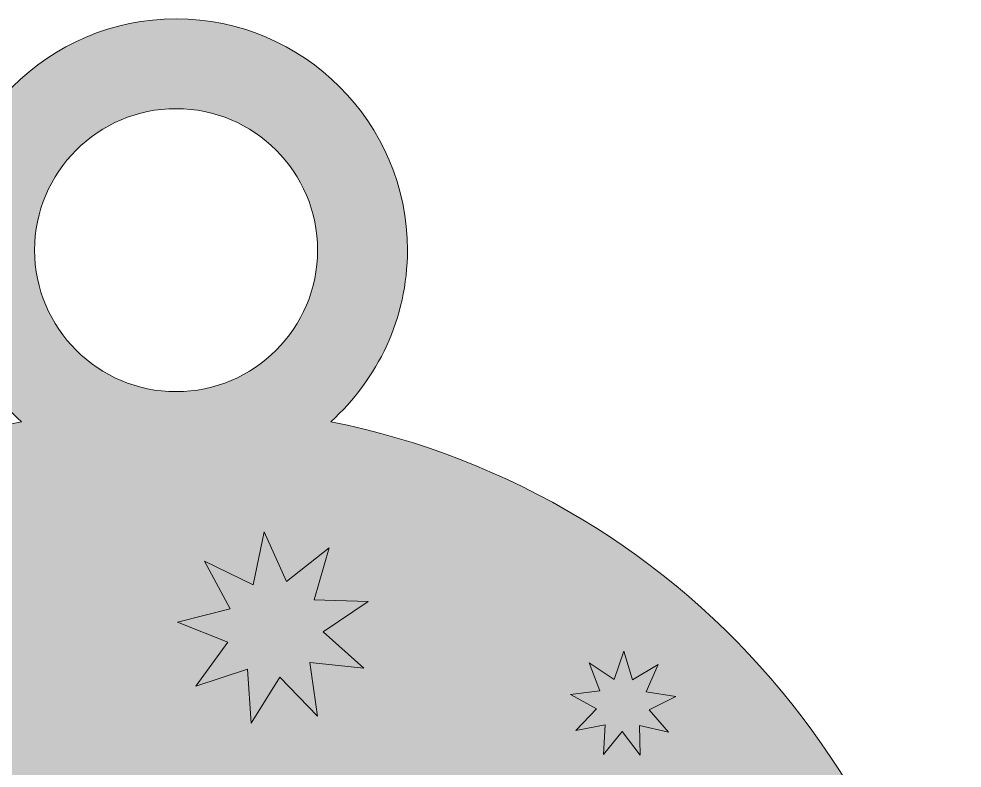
# Model space of a CAD drawing. Header units: millimetres. Extents: x 22 to 606, y -841 to -12.
# Drawn here: x 120.88 to 141.88, y -534.38 to -517.7 of the extents above; entities that cross this region are included whole.
import ezdxf

# ---------------------------------------------------------------- set-up
doc = ezdxf.new("R2010")
doc.units = ezdxf.units.MM
doc.header["$MEASUREMENT"] = 0
doc.layers.add('engraving', color=7, linetype='Continuous')
doc.layers.add('Layer 1', color=7, linetype='Continuous')

# ---------------------------------------------------------------- blocks, each defined once
blk = doc.blocks.new('block 13')
at = {"layer": 'engraving'}
h = blk.add_hatch(color=1, dxfattribs=at)
h.dxf.hatch_style = 2
h.paths.add_polyline_path([(127.534, -533.226), (126.694, -532.356), (126.058, -533.384), (125.974, -532.178), (124.825, -532.557), (125.536, -531.579), (124.413, -531.131), (125.586, -530.838), (125.014, -529.773), (126.101, -530.303), (126.347, -529.119), (126.839, -530.224), (127.788, -529.475), (127.455, -530.637), (128.663, -530.674), (127.661, -531.351), (128.563, -532.156), (127.361, -532.029)])
h = blk.add_hatch(color=1, dxfattribs=at)
h.dxf.hatch_style = 2
h.paths.add_polyline_path([(135.35, -533.586), (134.704, -533.434), (134.716, -534.098), (134.318, -533.566), (133.9, -534.082), (133.938, -533.419), (133.286, -533.545), (133.741, -533.062), (133.161, -532.74), (133.82, -532.662), (133.582, -532.042), (134.138, -532.406), (134.354, -531.778), (134.545, -532.414), (135.115, -532.072), (134.852, -532.682), (135.508, -532.786), (134.915, -533.085)])
at = {"layer": 'engraving', "lineweight": 0}
for points in [[(127.534, -533.226), (126.694, -532.356), (126.058, -533.384), (125.974, -532.178), (124.825, -532.557), (125.536, -531.579), (124.413, -531.131), (125.586, -530.838), (125.014, -529.773), (126.101, -530.303), (126.347, -529.119), (126.839, -530.224), (127.788, -529.475), (127.455, -530.637), (128.663, -530.674), (127.661, -531.351), (128.563, -532.156), (127.361, -532.029), (127.534, -533.226)], [(135.35, -533.586), (134.704, -533.434), (134.716, -534.098), (134.318, -533.566), (133.9, -534.082), (133.938, -533.419), (133.286, -533.545), (133.741, -533.062), (133.161, -532.74), (133.82, -532.662), (133.582, -532.042), (134.138, -532.406), (134.354, -531.778), (134.545, -532.414), (135.115, -532.072), (134.852, -532.682), (135.508, -532.786), (134.915, -533.085), (135.35, -533.586)]]:
    blk.add_lwpolyline(points, dxfattribs=at)

msp = doc.modelspace()

# ---------------------------------------------------------------- hatches: boundary and pattern name
at = {"layer": 'Layer 1'}
h = msp.add_hatch(color=2, dxfattribs=at)
h.dxf.hatch_style = 2
edge = h.paths.add_edge_path()
edge.add_spline(control_points=[(127.826, -526.67), (128.872, -525.727), (129.534, -524.366), (129.534, -522.85), (129.534, -520.01), (127.224, -517.699), (124.384, -517.699), (121.543, -517.699), (119.233, -520.01), (119.233, -522.85), (119.233, -524.366), (119.895, -525.727), (120.942, -526.67), (112.925, -528.269), (106.884, -535.343), (106.884, -543.83), (106.884, -553.495), (124.384, -574.762), (124.384, -574.762), (124.384, -574.762), (141.884, -553.495), (141.884, -543.83), (141.884, -535.343), (135.842, -528.269), (127.826, -526.67)], knot_values=[0, 0, 0, 0, 1, 1, 1, 2, 2, 2, 3, 3, 3, 4, 4, 4, 5, 5, 5, 6, 6, 6, 7, 7, 7, 8, 8, 8, 8], degree=3, periodic=1)
edge = h.paths.add_edge_path()
edge.add_spline(control_points=[(124.384, -519.699), (126.121, -519.699), (127.534, -521.112), (127.534, -522.85), (127.534, -524.587), (126.121, -526), (124.384, -526), (122.646, -526), (121.233, -524.587), (121.233, -522.85), (121.233, -521.112), (122.646, -519.699), (124.384, -519.699)], knot_values=[0, 0, 0, 0, 1, 1, 1, 2, 2, 2, 3, 3, 3, 4, 4, 4, 4], degree=3, periodic=1)

# ---------------------------------------------------------------- linework, layer by layer
at = {"layer": 'Layer 1', "lineweight": 0}
for points, knots in [([(127.826, -526.67), (128.872, -525.727), (129.534, -524.366), (129.534, -522.85), (129.534, -520.01), (127.224, -517.699), (124.384, -517.699), (121.543, -517.699), (119.233, -520.01), (119.233, -522.85), (119.233, -524.366), (119.895, -525.727), (120.942, -526.67), (112.925, -528.269), (106.884, -535.343), (106.884, -543.83), (106.884, -553.495), (124.384, -574.762), (124.384, -574.762), (124.384, -574.762), (141.884, -553.495), (141.884, -543.83), (141.884, -535.343), (135.842, -528.269), (127.826, -526.67)], [0, 0, 0, 0, 1, 1, 1, 2, 2, 2, 3, 3, 3, 4, 4, 4, 5, 5, 5, 6, 6, 6, 7, 7, 7, 8, 8, 8, 8]), ([(124.384, -519.699), (126.121, -519.699), (127.534, -521.112), (127.534, -522.85), (127.534, -524.587), (126.121, -526), (124.384, -526), (122.646, -526), (121.233, -524.587), (121.233, -522.85), (121.233, -521.112), (122.646, -519.699), (124.384, -519.699)], [0, 0, 0, 0, 1, 1, 1, 2, 2, 2, 3, 3, 3, 4, 4, 4, 4])]:
    msp.add_open_spline(points, degree=3, knots=knots, dxfattribs=at)

# ---------------------------------------------------------------- block references
at = {"layer": 'engraving'}
msp.add_blockref('block 13', (0, 0), dxfattribs=at)

doc.saveas('drawing.dxf')
